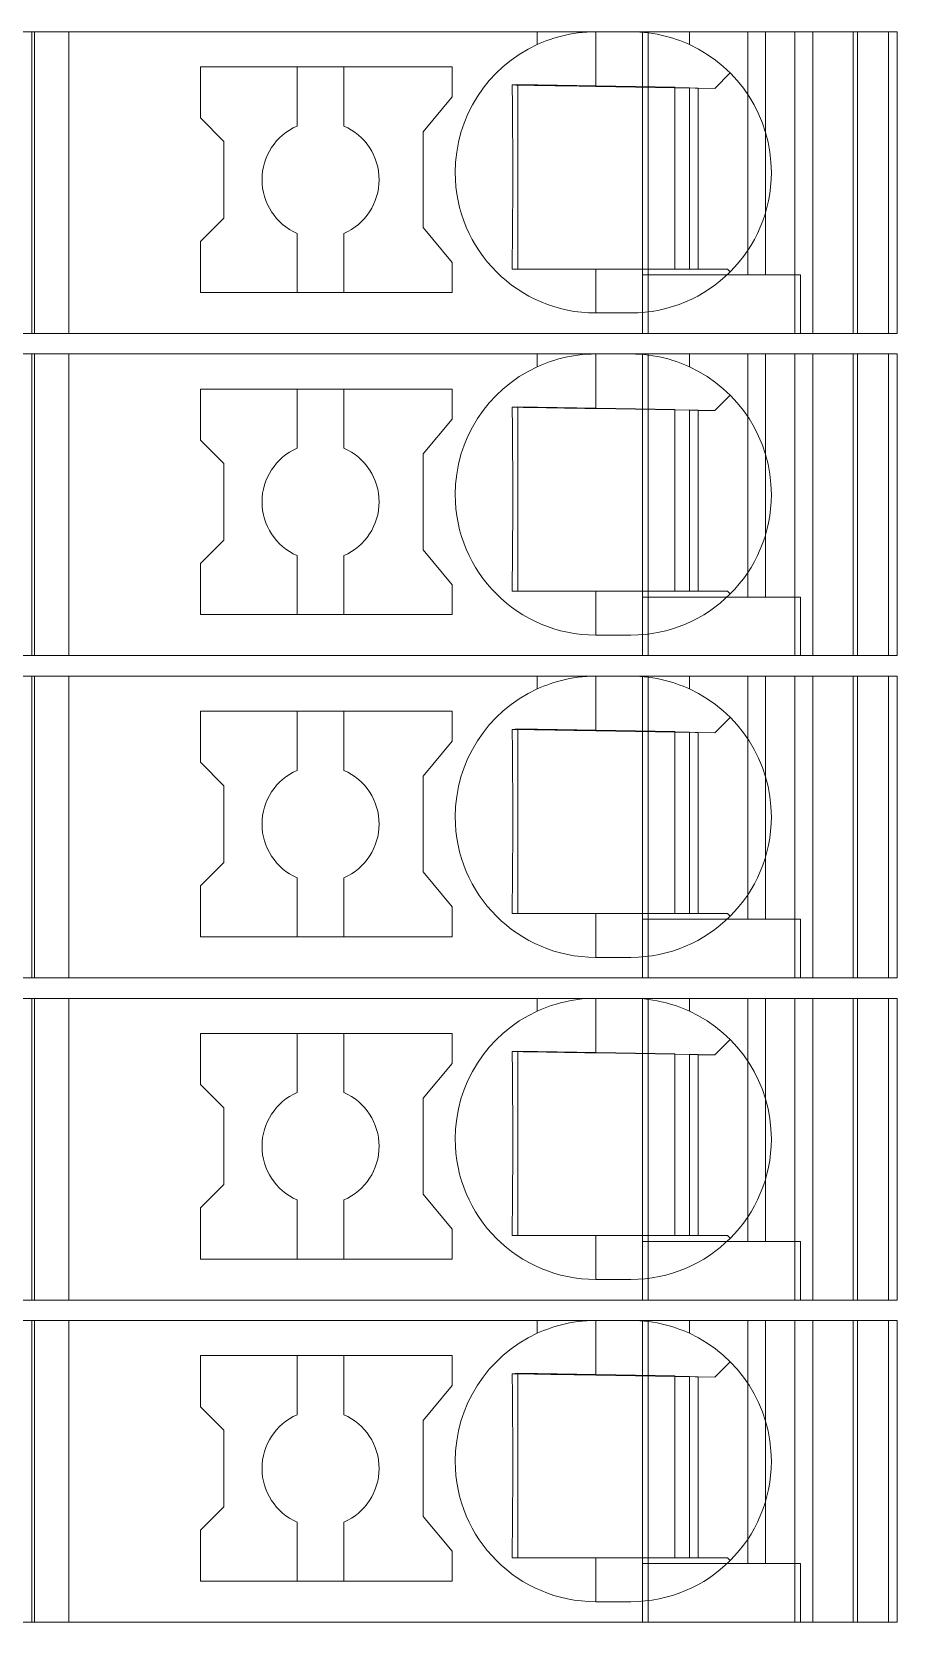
# Model space of a CAD drawing. Header units: millimetres. Extents: x 0 to 2100, y 0 to 1485.
# Drawn here: x 1275.37 to 1290.15, y 552.35 to 579.5 of the extents above; entities that cross this region are included whole.
import ezdxf
from ezdxf.enums import TextEntityAlignment as Align

# ---------------------------------------------------------------- set-up
doc = ezdxf.new("R2010")
doc.units = ezdxf.units.MM
for name, color, linetype, lineweight in [('EPLAN309', 5, 'Continuous', 5), ('EPLAN493', 5, 'Continuous', 5), ('MAIN-1', 7, 'Continuous', 5), ('MAIN-2', 7, 'Continuous', 5)]:
    doc.layers.add(name, color=color, linetype=linetype, lineweight=lineweight)
doc.styles.add('Tahoma', font='')
doc.styles.get('Tahoma').set_extended_font_data('Tahoma')

# ---------------------------------------------------------------- blocks, each defined once
blk = doc.blocks.new('EPLSYM_LibrarySPECIAL_Symbol12_Variant0_Placement8_40')
at = {"layer": 'EPLAN309', "lineweight": 13, "ltscale": 20}
blk.add_lwpolyline([(0, -5.15), (68.15, -5.15), (68.15, 0), (0, 0)], close=True, dxfattribs=at)
at = {"layer": 'EPLAN493', "color": 5, "style": 'Tahoma'}
blk.add_attdef('17_20450', text='', height=2.93475, dxfattribs=at).set_placement((0, -27.293475), align=Align.MIDDLE_RIGHT)
blk = doc.blocks.new('EPLSYM_LibrarySPECIAL_Symbol12_Variant0_Placement8_41')
at = {"layer": 'EPLAN309', "lineweight": 13, "ltscale": 20}
blk.add_lwpolyline([(0, -5.15), (68.15, -5.15), (68.15, 0), (0, 0)], close=True, dxfattribs=at)
at = {"layer": 'EPLAN493', "color": 5, "style": 'Tahoma'}
blk.add_attdef('17_20450', text='', height=2.93475, dxfattribs=at).set_placement((0, -27.293475), align=Align.MIDDLE_RIGHT)
blk = doc.blocks.new('EPLSYM_LibrarySPECIAL_Symbol12_Variant0_Placement8_42')
at = {"layer": 'EPLAN309', "lineweight": 13, "ltscale": 20}
blk.add_lwpolyline([(0, -5.15), (68.15, -5.15), (68.15, 0), (0, 0)], close=True, dxfattribs=at)
at = {"layer": 'EPLAN493', "color": 5, "style": 'Tahoma'}
blk.add_attdef('17_20450', text='', height=2.93475, dxfattribs=at).set_placement((0, -27.293475), align=Align.MIDDLE_RIGHT)
blk = doc.blocks.new('EPLSYM_LibrarySPECIAL_Symbol12_Variant0_Placement8_43')
at = {"layer": 'EPLAN309', "lineweight": 13, "ltscale": 20}
blk.add_lwpolyline([(0, -5.15), (68.15, -5.15), (68.15, 0), (0, 0)], close=True, dxfattribs=at)
at = {"layer": 'EPLAN493', "color": 5, "style": 'Tahoma'}
blk.add_attdef('17_20450', text='', height=2.93475, dxfattribs=at).set_placement((0, -27.293475), align=Align.MIDDLE_RIGHT)
blk = doc.blocks.new('EPLSYM_LibrarySPECIAL_Symbol12_Variant0_Placement8_44')
at = {"layer": 'EPLAN309', "lineweight": 13, "ltscale": 20}
blk.add_lwpolyline([(0, -5.15), (68.15, -5.15), (68.15, 0), (0, 0)], close=True, dxfattribs=at)
at = {"layer": 'EPLAN493', "color": 5, "style": 'Tahoma'}
blk.add_attdef('17_20450', text='', height=2.93475, dxfattribs=at).set_placement((0, -27.293475), align=Align.MIDDLE_RIGHT)

msp = doc.modelspace()

# ---------------------------------------------------------------- linework, layer by layer
at = {"layer": 'MAIN-1'}
for p, q in [((1276, 579.5), (1275.367, 579.5)), ((1275.367, 574.35), (1275.367, 579.5)), ((1276, 579.5), (1284, 579.5)), ((1276, 574.35), (1276, 579.5)), ((1284, 579.5), (1285, 579.5)), ((1284, 579.282), (1284, 579.5)), ((1284.283, 579.39), (1284.222, 579.37)), ((1284.347, 579.409), (1284.283, 579.39)), ((1284.413, 579.427), (1284.347, 579.409)), ((1284.481, 579.443), (1284.413, 579.427)), ((1284.551, 579.458), (1284.481, 579.443)), ((1284.622, 579.47), (1284.551, 579.458)), ((1284.696, 579.481), (1284.622, 579.47)), ((1284.771, 579.489), (1284.696, 579.481)), ((1284.847, 579.495), (1284.771, 579.489)), ((1284.923, 579.499), (1284.847, 579.495)), ((1285, 579.5), (1284.923, 579.499)), ((1285, 578.568), (1285, 579.5)), ((1285, 579.5), (1285.6, 579.5)), ((1285.6, 579.5), (1285.677, 579.499)), ((1286.6, 579.5), (1285.6, 579.5)), ((1285.677, 579.499), (1285.753, 579.495)), ((1285.753, 579.495), (1285.829, 579.489)), ((1285.829, 579.489), (1285.904, 579.481)), ((1285.904, 579.481), (1285.978, 579.47)), ((1285.978, 579.47), (1286.049, 579.458)), ((1286.049, 579.458), (1286.119, 579.443)), ((1286.119, 579.443), (1286.187, 579.427)), ((1286.187, 579.427), (1286.253, 579.409)), ((1286.253, 579.409), (1286.317, 579.39)), ((1286.317, 579.39), (1286.378, 579.37)), ((1286.6, 579.5), (1290, 579.5)), ((1286.6, 579.282), (1286.6, 579.5)), ((1290, 574.35), (1290, 579.5)), ((1284.052, 579.305), (1284, 579.282)), ((1284.106, 579.327), (1284.052, 579.305)), ((1284.163, 579.349), (1284.106, 579.327)), ((1284.222, 579.37), (1284.163, 579.349)), ((1286.378, 579.37), (1286.437, 579.349)), ((1286.437, 579.349), (1286.494, 579.327)), ((1286.494, 579.327), (1286.548, 579.305)), ((1286.548, 579.305), (1286.6, 579.282)), ((1278.25, 578.9), (1278.25, 578.029)), ((1278.25, 578.9), (1282.55, 578.9)), ((1279.9, 578.9), (1279.9, 577.892)), ((1280.7, 577.892), (1280.7, 578.9)), ((1282.55, 578.389), (1282.55, 578.9)), ((1283.574, 578.592), (1283.574, 578.522)), ((1283.635, 578.591), (1283.574, 578.592)), ((1283.696, 578.59), (1283.635, 578.591)), ((1283.671, 578.591), (1283.671, 575.45)), ((1283.759, 578.589), (1283.696, 578.59)), ((1283.822, 578.588), (1283.759, 578.589)), ((1283.887, 578.587), (1283.822, 578.588)), ((1283.953, 578.586), (1283.887, 578.587)), ((1284.021, 578.585), (1283.953, 578.586)), ((1284.09, 578.584), (1284.021, 578.585)), ((1284.16, 578.582), (1284.09, 578.584)), ((1284.233, 578.581), (1284.16, 578.582)), ((1284.307, 578.58), (1284.233, 578.581)), ((1284.385, 578.579), (1284.307, 578.58)), ((1284.464, 578.577), (1284.385, 578.579)), ((1284.547, 578.576), (1284.464, 578.577)), ((1284.632, 578.575), (1284.547, 578.576)), ((1284.72, 578.573), (1284.632, 578.575)), ((1284.812, 578.571), (1284.72, 578.573)), ((1284.905, 578.57), (1284.812, 578.571)), ((1285, 578.568), (1284.905, 578.57)), ((1285, 578.568), (1287.033, 578.533)), ((1287.033, 578.533), (1287.297, 578.797)), ((1282.05, 577.793), (1282.55, 578.389)), ((1283.574, 578.522), (1283.575, 578.45)), ((1283.575, 578.45), (1283.576, 578.377)), ((1283.576, 578.377), (1283.577, 578.303)), ((1283.577, 578.303), (1283.577, 578.227)), ((1286.35, 578.545), (1286.35, 575.45)), ((1286.6, 575.45), (1286.6, 578.54)), ((1286.75, 578.538), (1286.75, 575.45)), ((1278.65, 577.629), (1278.25, 578.029)), ((1283.577, 578.227), (1283.578, 578.149)), ((1283.578, 578.149), (1283.579, 578.07)), ((1283.579, 578.07), (1283.58, 577.988)), ((1282.05, 577.793), (1282.05, 576.157)), ((1283.58, 577.988), (1283.58, 577.904)), ((1283.58, 577.904), (1283.581, 577.817)), ((1283.581, 577.817), (1283.581, 577.726)), ((1278.65, 577.629), (1278.65, 576.321)), ((1283.581, 577.726), (1283.582, 577.632)), ((1283.582, 577.632), (1283.582, 577.534)), ((1283.582, 577.534), (1283.583, 577.431)), ((1283.583, 577.431), (1283.583, 577.324)), ((1283.583, 577.324), (1283.583, 577.213)), ((1283.583, 577.213), (1283.583, 577.1)), ((1283.583, 577.1), (1283.583, 576.979)), ((1283.583, 576.979), (1283.583, 576.861)), ((1283.583, 576.747), (1283.582, 576.638)), ((1283.583, 576.861), (1283.583, 576.747)), ((1283.582, 576.534), (1283.581, 576.434)), ((1283.581, 576.434), (1283.581, 576.339)), ((1283.582, 576.638), (1283.582, 576.534)), ((1278.65, 576.321), (1278.25, 575.921)), ((1282.05, 576.157), (1282.55, 575.561)), ((1283.579, 576.159), (1283.578, 576.073)), ((1283.58, 576.248), (1283.579, 576.159)), ((1283.581, 576.339), (1283.58, 576.248)), ((1278.25, 575.921), (1278.25, 575.05)), ((1279.9, 576.058), (1279.9, 575.05)), ((1280.7, 576.058), (1280.7, 575.05)), ((1283.577, 575.908), (1283.576, 575.829)), ((1283.578, 575.99), (1283.577, 575.908)), ((1283.578, 576.073), (1283.578, 575.99)), ((1283.574, 575.598), (1283.573, 575.524)), ((1283.575, 575.75), (1283.574, 575.674)), ((1283.574, 575.674), (1283.574, 575.598)), ((1283.576, 575.829), (1283.575, 575.75)), ((1282.55, 575.05), (1282.55, 575.561)), ((1283.573, 575.524), (1283.572, 575.45)), ((1283.572, 575.45), (1283.633, 575.45)), ((1283.633, 575.45), (1283.695, 575.45)), ((1283.695, 575.45), (1283.759, 575.45)), ((1283.759, 575.45), (1283.823, 575.45)), ((1283.823, 575.45), (1283.889, 575.45)), ((1283.889, 575.45), (1283.955, 575.45)), ((1283.955, 575.45), (1284.024, 575.45)), ((1284.024, 575.45), (1284.093, 575.45)), ((1284.093, 575.45), (1284.165, 575.45)), ((1284.165, 575.45), (1284.239, 575.45)), ((1284.239, 575.45), (1284.314, 575.45)), ((1284.314, 575.45), (1284.392, 575.45)), ((1284.392, 575.45), (1284.472, 575.45)), ((1284.472, 575.45), (1284.555, 575.45)), ((1284.555, 575.45), (1284.64, 575.45)), ((1284.64, 575.45), (1284.727, 575.45)), ((1284.727, 575.45), (1284.817, 575.45)), ((1284.817, 575.45), (1284.908, 575.45)), ((1284.908, 575.45), (1285, 575.45)), ((1285, 575.45), (1285, 574.7)), ((1285, 575.45), (1287.25, 575.45)), ((1287.297, 575.403), (1287.25, 575.45)), ((1282.55, 575.05), (1278.25, 575.05)), ((1285.6, 574.7), (1285, 574.7)), ((1276, 574.35), (1275.367, 574.35)), ((1276, 574.35), (1290, 574.35)), ((1288.5, 574.35), (1288.5, 574.35)), ((1276, 574), (1275.367, 574)), ((1275.367, 568.85), (1275.367, 574)), ((1276, 574), (1284, 574)), ((1276, 568.85), (1276, 574)), ((1284, 574), (1285, 574)), ((1284, 573.782), (1284, 574)), ((1284.551, 573.958), (1284.481, 573.943)), ((1284.622, 573.97), (1284.551, 573.958)), ((1284.696, 573.981), (1284.622, 573.97)), ((1284.771, 573.989), (1284.696, 573.981)), ((1284.847, 573.995), (1284.771, 573.989)), ((1284.923, 573.999), (1284.847, 573.995)), ((1285, 574), (1284.923, 573.999)), ((1285, 573.068), (1285, 574)), ((1285, 574), (1285.6, 574)), ((1285.6, 574), (1285.677, 573.999)), ((1286.6, 574), (1285.6, 574)), ((1285.677, 573.999), (1285.753, 573.995)), ((1285.753, 573.995), (1285.829, 573.989)), ((1285.829, 573.989), (1285.904, 573.981)), ((1285.904, 573.981), (1285.978, 573.97)), ((1285.978, 573.97), (1286.049, 573.958)), ((1286.049, 573.958), (1286.119, 573.943)), ((1286.6, 574), (1290, 574)), ((1286.6, 573.782), (1286.6, 574)), ((1290, 568.85), (1290, 574)), ((1284.052, 573.805), (1284, 573.782)), ((1284.106, 573.827), (1284.052, 573.805)), ((1284.163, 573.849), (1284.106, 573.827)), ((1284.222, 573.87), (1284.163, 573.849)), ((1284.283, 573.89), (1284.222, 573.87)), ((1284.347, 573.909), (1284.283, 573.89)), ((1284.413, 573.927), (1284.347, 573.909)), ((1284.481, 573.943), (1284.413, 573.927)), ((1286.119, 573.943), (1286.187, 573.927)), ((1286.187, 573.927), (1286.253, 573.909)), ((1286.253, 573.909), (1286.317, 573.89)), ((1286.317, 573.89), (1286.378, 573.87)), ((1286.378, 573.87), (1286.437, 573.849)), ((1286.437, 573.849), (1286.494, 573.827)), ((1286.494, 573.827), (1286.548, 573.805)), ((1286.548, 573.805), (1286.6, 573.782)), ((1278.25, 573.4), (1278.25, 572.529)), ((1278.25, 573.4), (1282.55, 573.4)), ((1279.9, 573.4), (1279.9, 572.392)), ((1280.7, 572.392), (1280.7, 573.4)), ((1282.55, 572.889), (1282.55, 573.4)), ((1287.033, 573.033), (1287.297, 573.297)), ((1282.05, 572.293), (1282.55, 572.889)), ((1283.574, 573.092), (1283.574, 573.022)), ((1283.635, 573.091), (1283.574, 573.092)), ((1283.574, 573.022), (1283.575, 572.95)), ((1283.575, 572.95), (1283.576, 572.877)), ((1283.576, 572.877), (1283.577, 572.803)), ((1283.696, 573.09), (1283.635, 573.091)), ((1283.671, 573.091), (1283.671, 569.95)), ((1283.759, 573.089), (1283.696, 573.09)), ((1283.822, 573.088), (1283.759, 573.089)), ((1283.887, 573.087), (1283.822, 573.088)), ((1283.953, 573.086), (1283.887, 573.087)), ((1284.021, 573.085), (1283.953, 573.086)), ((1284.09, 573.084), (1284.021, 573.085)), ((1284.16, 573.082), (1284.09, 573.084)), ((1284.233, 573.081), (1284.16, 573.082)), ((1284.307, 573.08), (1284.233, 573.081)), ((1284.385, 573.079), (1284.307, 573.08)), ((1284.464, 573.077), (1284.385, 573.079)), ((1284.547, 573.076), (1284.464, 573.077)), ((1284.632, 573.075), (1284.547, 573.076)), ((1284.72, 573.073), (1284.632, 573.075)), ((1284.812, 573.071), (1284.72, 573.073)), ((1284.905, 573.07), (1284.812, 573.071)), ((1285, 573.068), (1284.905, 573.07)), ((1285, 573.068), (1287.033, 573.033)), ((1286.35, 573.045), (1286.35, 569.95)), ((1286.6, 569.95), (1286.6, 573.04)), ((1286.75, 573.038), (1286.75, 569.95)), ((1283.577, 572.803), (1283.577, 572.727)), ((1283.577, 572.727), (1283.578, 572.649)), ((1283.578, 572.649), (1283.579, 572.57)), ((1278.65, 572.129), (1278.25, 572.529)), ((1283.579, 572.57), (1283.58, 572.488)), ((1283.58, 572.488), (1283.58, 572.404)), ((1283.58, 572.404), (1283.581, 572.317)), ((1278.65, 572.129), (1278.65, 570.821)), ((1282.05, 572.293), (1282.05, 570.657)), ((1283.581, 572.317), (1283.581, 572.226)), ((1283.581, 572.226), (1283.582, 572.132)), ((1283.582, 572.132), (1283.582, 572.034)), ((1283.582, 572.034), (1283.583, 571.931)), ((1283.583, 571.931), (1283.583, 571.824)), ((1283.583, 571.824), (1283.583, 571.713)), ((1283.583, 571.713), (1283.583, 571.6)), ((1283.583, 571.6), (1283.583, 571.479)), ((1283.583, 571.247), (1283.582, 571.138)), ((1283.583, 571.479), (1283.583, 571.361)), ((1283.583, 571.361), (1283.583, 571.247)), ((1283.582, 571.034), (1283.581, 570.934)), ((1283.582, 571.138), (1283.582, 571.034)), ((1278.65, 570.821), (1278.25, 570.421)), ((1283.58, 570.748), (1283.579, 570.659)), ((1283.581, 570.839), (1283.58, 570.748)), ((1283.581, 570.934), (1283.581, 570.839)), ((1279.9, 570.558), (1279.9, 569.55)), ((1280.7, 570.558), (1280.7, 569.55)), ((1282.05, 570.657), (1282.55, 570.061)), ((1283.578, 570.49), (1283.577, 570.408)), ((1283.579, 570.659), (1283.578, 570.573)), ((1283.578, 570.573), (1283.578, 570.49)), ((1278.25, 570.421), (1278.25, 569.55)), ((1283.575, 570.25), (1283.574, 570.174)), ((1283.574, 570.174), (1283.574, 570.098)), ((1283.576, 570.329), (1283.575, 570.25)), ((1283.577, 570.408), (1283.576, 570.329)), ((1282.55, 569.55), (1282.55, 570.061)), ((1283.573, 570.024), (1283.572, 569.95)), ((1283.572, 569.95), (1283.633, 569.95)), ((1283.574, 570.098), (1283.573, 570.024)), ((1283.633, 569.95), (1283.695, 569.95)), ((1283.695, 569.95), (1283.759, 569.95)), ((1283.759, 569.95), (1283.823, 569.95)), ((1283.823, 569.95), (1283.889, 569.95)), ((1283.889, 569.95), (1283.955, 569.95)), ((1283.955, 569.95), (1284.024, 569.95)), ((1284.024, 569.95), (1284.093, 569.95)), ((1284.093, 569.95), (1284.165, 569.95)), ((1284.165, 569.95), (1284.239, 569.95)), ((1284.239, 569.95), (1284.314, 569.95)), ((1284.314, 569.95), (1284.392, 569.95)), ((1284.392, 569.95), (1284.472, 569.95)), ((1284.472, 569.95), (1284.555, 569.95)), ((1284.555, 569.95), (1284.64, 569.95)), ((1284.64, 569.95), (1284.727, 569.95)), ((1284.727, 569.95), (1284.817, 569.95)), ((1284.817, 569.95), (1284.908, 569.95)), ((1284.908, 569.95), (1285, 569.95)), ((1285, 569.95), (1285, 569.2)), ((1285, 569.95), (1287.25, 569.95)), ((1287.297, 569.903), (1287.25, 569.95)), ((1282.55, 569.55), (1278.25, 569.55)), ((1285.6, 569.2), (1285, 569.2)), ((1276, 568.85), (1275.367, 568.85)), ((1276, 568.85), (1290, 568.85)), ((1288.5, 568.85), (1288.5, 568.85)), ((1276, 568.5), (1275.367, 568.5)), ((1275.367, 563.35), (1275.367, 568.5)), ((1276, 568.5), (1284, 568.5)), ((1276, 563.35), (1276, 568.5)), ((1284, 568.5), (1285, 568.5)), ((1284, 568.282), (1284, 568.5)), ((1284.052, 568.305), (1284, 568.282)), ((1284.106, 568.327), (1284.052, 568.305)), ((1284.163, 568.349), (1284.106, 568.327)), ((1284.222, 568.37), (1284.163, 568.349)), ((1284.283, 568.39), (1284.222, 568.37)), ((1284.347, 568.409), (1284.283, 568.39)), ((1284.413, 568.427), (1284.347, 568.409)), ((1284.481, 568.443), (1284.413, 568.427)), ((1284.551, 568.458), (1284.481, 568.443)), ((1284.622, 568.47), (1284.551, 568.458)), ((1284.696, 568.481), (1284.622, 568.47)), ((1284.771, 568.489), (1284.696, 568.481)), ((1284.847, 568.495), (1284.771, 568.489)), ((1284.923, 568.499), (1284.847, 568.495)), ((1285, 568.5), (1284.923, 568.499)), ((1285, 567.568), (1285, 568.5)), ((1285, 568.5), (1285.6, 568.5)), ((1285.6, 568.5), (1285.677, 568.499)), ((1286.6, 568.5), (1285.6, 568.5)), ((1285.677, 568.499), (1285.753, 568.495)), ((1285.753, 568.495), (1285.829, 568.489)), ((1285.829, 568.489), (1285.904, 568.481)), ((1285.904, 568.481), (1285.978, 568.47)), ((1285.978, 568.47), (1286.049, 568.458)), ((1286.049, 568.458), (1286.119, 568.443)), ((1286.119, 568.443), (1286.187, 568.427)), ((1286.187, 568.427), (1286.253, 568.409)), ((1286.253, 568.409), (1286.317, 568.39)), ((1286.317, 568.39), (1286.378, 568.37)), ((1286.378, 568.37), (1286.437, 568.349)), ((1286.437, 568.349), (1286.494, 568.327)), ((1286.494, 568.327), (1286.548, 568.305)), ((1286.548, 568.305), (1286.6, 568.282)), ((1286.6, 568.5), (1290, 568.5)), ((1286.6, 568.282), (1286.6, 568.5)), ((1290, 563.35), (1290, 568.5)), ((1278.25, 567.9), (1278.25, 567.029)), ((1278.25, 567.9), (1282.55, 567.9)), ((1279.9, 567.9), (1279.9, 566.892)), ((1280.7, 566.892), (1280.7, 567.9)), ((1282.55, 567.389), (1282.55, 567.9)), ((1287.033, 567.533), (1287.297, 567.797)), ((1283.574, 567.592), (1283.574, 567.522)), ((1283.635, 567.591), (1283.574, 567.592)), ((1283.574, 567.522), (1283.575, 567.45)), ((1283.575, 567.45), (1283.576, 567.377)), ((1283.696, 567.59), (1283.635, 567.591)), ((1283.671, 567.591), (1283.671, 564.45)), ((1283.759, 567.589), (1283.696, 567.59)), ((1283.822, 567.588), (1283.759, 567.589)), ((1283.887, 567.587), (1283.822, 567.588)), ((1283.953, 567.586), (1283.887, 567.587)), ((1284.021, 567.585), (1283.953, 567.586)), ((1284.09, 567.584), (1284.021, 567.585)), ((1284.16, 567.582), (1284.09, 567.584)), ((1284.233, 567.581), (1284.16, 567.582)), ((1284.307, 567.58), (1284.233, 567.581)), ((1284.385, 567.579), (1284.307, 567.58)), ((1284.464, 567.577), (1284.385, 567.579)), ((1284.547, 567.576), (1284.464, 567.577)), ((1284.632, 567.575), (1284.547, 567.576)), ((1284.72, 567.573), (1284.632, 567.575)), ((1284.812, 567.571), (1284.72, 567.573)), ((1284.905, 567.57), (1284.812, 567.571)), ((1285, 567.568), (1284.905, 567.57)), ((1285, 567.568), (1287.033, 567.533)), ((1286.35, 567.545), (1286.35, 564.45)), ((1286.6, 564.45), (1286.6, 567.54)), ((1286.75, 567.538), (1286.75, 564.45)), ((1282.05, 566.793), (1282.55, 567.389)), ((1283.576, 567.377), (1283.577, 567.303)), ((1283.577, 567.303), (1283.577, 567.227)), ((1283.577, 567.227), (1283.578, 567.149)), ((1278.65, 566.629), (1278.25, 567.029)), ((1283.578, 567.149), (1283.579, 567.07)), ((1283.579, 567.07), (1283.58, 566.988)), ((1283.58, 566.988), (1283.58, 566.904)), ((1283.58, 566.904), (1283.581, 566.817)), ((1278.65, 566.629), (1278.65, 565.321)), ((1282.05, 566.793), (1282.05, 565.157)), ((1283.581, 566.817), (1283.581, 566.726)), ((1283.581, 566.726), (1283.582, 566.632)), ((1283.582, 566.632), (1283.582, 566.534)), ((1283.582, 566.534), (1283.583, 566.431)), ((1283.583, 566.431), (1283.583, 566.324)), ((1283.583, 566.324), (1283.583, 566.213)), ((1283.583, 566.213), (1283.583, 566.1)), ((1283.583, 566.1), (1283.583, 565.979)), ((1283.583, 565.979), (1283.583, 565.861)), ((1283.583, 565.861), (1283.583, 565.747)), ((1283.583, 565.747), (1283.582, 565.638)), ((1283.582, 565.638), (1283.582, 565.534)), ((1278.65, 565.321), (1278.25, 564.921)), ((1283.581, 565.339), (1283.58, 565.248)), ((1283.582, 565.534), (1283.581, 565.434)), ((1283.581, 565.434), (1283.581, 565.339)), ((1279.9, 565.058), (1279.9, 564.05)), ((1280.7, 565.058), (1280.7, 564.05)), ((1282.05, 565.157), (1282.55, 564.561)), ((1283.579, 565.159), (1283.578, 565.073)), ((1283.578, 565.073), (1283.578, 564.99)), ((1283.58, 565.248), (1283.579, 565.159)), ((1278.25, 564.921), (1278.25, 564.05)), ((1283.575, 564.75), (1283.574, 564.674)), ((1283.576, 564.829), (1283.575, 564.75)), ((1283.577, 564.908), (1283.576, 564.829)), ((1283.578, 564.99), (1283.577, 564.908)), ((1282.55, 564.05), (1282.55, 564.561)), ((1283.573, 564.524), (1283.572, 564.45)), ((1283.572, 564.45), (1283.633, 564.45)), ((1283.574, 564.598), (1283.573, 564.524)), ((1283.574, 564.674), (1283.574, 564.598)), ((1283.633, 564.45), (1283.695, 564.45)), ((1283.695, 564.45), (1283.759, 564.45)), ((1283.759, 564.45), (1283.823, 564.45)), ((1283.823, 564.45), (1283.889, 564.45)), ((1283.889, 564.45), (1283.955, 564.45)), ((1283.955, 564.45), (1284.024, 564.45)), ((1284.024, 564.45), (1284.093, 564.45)), ((1284.093, 564.45), (1284.165, 564.45)), ((1284.165, 564.45), (1284.239, 564.45)), ((1284.239, 564.45), (1284.314, 564.45)), ((1284.314, 564.45), (1284.392, 564.45)), ((1284.392, 564.45), (1284.472, 564.45)), ((1284.472, 564.45), (1284.555, 564.45)), ((1284.555, 564.45), (1284.64, 564.45)), ((1284.64, 564.45), (1284.727, 564.45)), ((1284.727, 564.45), (1284.817, 564.45)), ((1284.817, 564.45), (1284.908, 564.45)), ((1284.908, 564.45), (1285, 564.45)), ((1285, 564.45), (1285, 563.7)), ((1285, 564.45), (1287.25, 564.45)), ((1287.297, 564.403), (1287.25, 564.45)), ((1282.55, 564.05), (1278.25, 564.05)), ((1285.6, 563.7), (1285, 563.7)), ((1276, 563.35), (1275.367, 563.35)), ((1276, 563.35), (1290, 563.35)), ((1288.5, 563.35), (1288.5, 563.35)), ((1276, 563), (1275.367, 563)), ((1275.367, 557.85), (1275.367, 563)), ((1276, 563), (1284, 563)), ((1276, 557.85), (1276, 563)), ((1284, 563), (1285, 563)), ((1284, 562.782), (1284, 563)), ((1284.106, 562.827), (1284.052, 562.805)), ((1284.163, 562.849), (1284.106, 562.827)), ((1284.222, 562.87), (1284.163, 562.849)), ((1284.283, 562.89), (1284.222, 562.87)), ((1284.347, 562.909), (1284.283, 562.89)), ((1284.413, 562.927), (1284.347, 562.909)), ((1284.481, 562.943), (1284.413, 562.927)), ((1284.551, 562.958), (1284.481, 562.943)), ((1284.622, 562.97), (1284.551, 562.958)), ((1284.696, 562.981), (1284.622, 562.97)), ((1284.771, 562.989), (1284.696, 562.981)), ((1284.847, 562.995), (1284.771, 562.989)), ((1284.923, 562.999), (1284.847, 562.995)), ((1285, 563), (1284.923, 562.999)), ((1285, 562.068), (1285, 563)), ((1285, 563), (1285.6, 563)), ((1285.6, 563), (1285.677, 562.999)), ((1286.6, 563), (1285.6, 563)), ((1285.677, 562.999), (1285.753, 562.995)), ((1285.753, 562.995), (1285.829, 562.989)), ((1285.829, 562.989), (1285.904, 562.981)), ((1285.904, 562.981), (1285.978, 562.97)), ((1285.978, 562.97), (1286.049, 562.958)), ((1286.049, 562.958), (1286.119, 562.943)), ((1286.119, 562.943), (1286.187, 562.927)), ((1286.187, 562.927), (1286.253, 562.909)), ((1286.253, 562.909), (1286.317, 562.89)), ((1286.317, 562.89), (1286.378, 562.87)), ((1286.378, 562.87), (1286.437, 562.849)), ((1286.437, 562.849), (1286.494, 562.827)), ((1286.494, 562.827), (1286.548, 562.805)), ((1286.6, 563), (1290, 563)), ((1286.6, 562.782), (1286.6, 563)), ((1290, 557.85), (1290, 563)), ((1284.052, 562.805), (1284, 562.782)), ((1286.548, 562.805), (1286.6, 562.782)), ((1278.25, 562.4), (1278.25, 561.529)), ((1278.25, 562.4), (1282.55, 562.4)), ((1279.9, 562.4), (1279.9, 561.392)), ((1280.7, 561.392), (1280.7, 562.4)), ((1282.55, 561.889), (1282.55, 562.4)), ((1287.033, 562.033), (1287.297, 562.297)), ((1283.574, 562.092), (1283.574, 562.022)), ((1283.635, 562.091), (1283.574, 562.092)), ((1283.574, 562.022), (1283.575, 561.95)), ((1283.696, 562.09), (1283.635, 562.091)), ((1283.671, 562.091), (1283.671, 558.95)), ((1283.759, 562.089), (1283.696, 562.09)), ((1283.822, 562.088), (1283.759, 562.089)), ((1283.887, 562.087), (1283.822, 562.088)), ((1283.953, 562.086), (1283.887, 562.087)), ((1284.021, 562.085), (1283.953, 562.086)), ((1284.09, 562.084), (1284.021, 562.085)), ((1284.16, 562.082), (1284.09, 562.084)), ((1284.233, 562.081), (1284.16, 562.082)), ((1284.307, 562.08), (1284.233, 562.081)), ((1284.385, 562.079), (1284.307, 562.08)), ((1284.464, 562.077), (1284.385, 562.079)), ((1284.547, 562.076), (1284.464, 562.077)), ((1284.632, 562.075), (1284.547, 562.076)), ((1284.72, 562.073), (1284.632, 562.075)), ((1284.812, 562.071), (1284.72, 562.073)), ((1284.905, 562.07), (1284.812, 562.071)), ((1285, 562.068), (1284.905, 562.07)), ((1285, 562.068), (1287.033, 562.033)), ((1286.35, 562.045), (1286.35, 558.95)), ((1286.6, 558.95), (1286.6, 562.04)), ((1286.75, 562.038), (1286.75, 558.95)), ((1282.05, 561.293), (1282.55, 561.889)), ((1283.575, 561.95), (1283.576, 561.877)), ((1283.576, 561.877), (1283.577, 561.803)), ((1283.577, 561.803), (1283.577, 561.727)), ((1278.65, 561.129), (1278.25, 561.529)), ((1283.577, 561.727), (1283.578, 561.649)), ((1283.578, 561.649), (1283.579, 561.57)), ((1283.579, 561.57), (1283.58, 561.488)), ((1283.58, 561.488), (1283.58, 561.404)), ((1282.05, 561.293), (1282.05, 559.657)), ((1283.58, 561.404), (1283.581, 561.317)), ((1283.581, 561.317), (1283.581, 561.226)), ((1283.581, 561.226), (1283.582, 561.132)), ((1278.65, 561.129), (1278.65, 559.821)), ((1283.582, 561.132), (1283.582, 561.034)), ((1283.582, 561.034), (1283.583, 560.931)), ((1283.583, 560.931), (1283.583, 560.824)), ((1283.583, 560.824), (1283.583, 560.713)), ((1283.583, 560.713), (1283.583, 560.6)), ((1283.583, 560.6), (1283.583, 560.479)), ((1283.583, 560.479), (1283.583, 560.361)), ((1283.583, 560.247), (1283.582, 560.138)), ((1283.582, 560.138), (1283.582, 560.034)), ((1283.583, 560.361), (1283.583, 560.247)), ((1283.581, 559.839), (1283.58, 559.748)), ((1283.582, 560.034), (1283.581, 559.934)), ((1283.581, 559.934), (1283.581, 559.839)), ((1278.65, 559.821), (1278.25, 559.421)), ((1282.05, 559.657), (1282.55, 559.061)), ((1283.579, 559.659), (1283.578, 559.573)), ((1283.578, 559.573), (1283.578, 559.49)), ((1283.58, 559.748), (1283.579, 559.659)), ((1278.25, 559.421), (1278.25, 558.55)), ((1279.9, 559.558), (1279.9, 558.55)), ((1280.7, 559.558), (1280.7, 558.55)), ((1283.576, 559.329), (1283.575, 559.25)), ((1283.577, 559.408), (1283.576, 559.329)), ((1283.578, 559.49), (1283.577, 559.408)), ((1282.55, 558.55), (1282.55, 559.061)), ((1283.573, 559.024), (1283.572, 558.95)), ((1283.574, 559.098), (1283.573, 559.024)), ((1283.575, 559.25), (1283.574, 559.174)), ((1283.574, 559.174), (1283.574, 559.098)), ((1283.572, 558.95), (1283.633, 558.95)), ((1283.633, 558.95), (1283.695, 558.95)), ((1283.695, 558.95), (1283.759, 558.95)), ((1283.759, 558.95), (1283.823, 558.95)), ((1283.823, 558.95), (1283.889, 558.95)), ((1283.889, 558.95), (1283.955, 558.95)), ((1283.955, 558.95), (1284.024, 558.95)), ((1284.024, 558.95), (1284.093, 558.95)), ((1284.093, 558.95), (1284.165, 558.95)), ((1284.165, 558.95), (1284.239, 558.95)), ((1284.239, 558.95), (1284.314, 558.95)), ((1284.314, 558.95), (1284.392, 558.95)), ((1284.392, 558.95), (1284.472, 558.95)), ((1284.472, 558.95), (1284.555, 558.95)), ((1284.555, 558.95), (1284.64, 558.95)), ((1284.64, 558.95), (1284.727, 558.95)), ((1284.727, 558.95), (1284.817, 558.95)), ((1284.817, 558.95), (1284.908, 558.95)), ((1284.908, 558.95), (1285, 558.95)), ((1285, 558.95), (1285, 558.2)), ((1285, 558.95), (1287.25, 558.95)), ((1287.297, 558.903), (1287.25, 558.95)), ((1282.55, 558.55), (1278.25, 558.55)), ((1285.6, 558.2), (1285, 558.2)), ((1276, 557.85), (1275.367, 557.85)), ((1276, 557.85), (1290, 557.85)), ((1288.5, 557.85), (1288.5, 557.85)), ((1276, 557.5), (1275.367, 557.5)), ((1275.367, 552.35), (1275.367, 557.5)), ((1276, 557.5), (1284, 557.5)), ((1276, 552.35), (1276, 557.5)), ((1284, 557.5), (1285, 557.5)), ((1284, 557.282), (1284, 557.5)), ((1284.283, 557.39), (1284.222, 557.37)), ((1284.347, 557.409), (1284.283, 557.39)), ((1284.413, 557.427), (1284.347, 557.409)), ((1284.481, 557.443), (1284.413, 557.427)), ((1284.551, 557.458), (1284.481, 557.443)), ((1284.622, 557.47), (1284.551, 557.458)), ((1284.696, 557.481), (1284.622, 557.47)), ((1284.771, 557.489), (1284.696, 557.481)), ((1284.847, 557.495), (1284.771, 557.489)), ((1284.923, 557.499), (1284.847, 557.495)), ((1285, 557.5), (1284.923, 557.499)), ((1285, 556.568), (1285, 557.5)), ((1285, 557.5), (1285.6, 557.5)), ((1285.6, 557.5), (1285.677, 557.499)), ((1286.6, 557.5), (1285.6, 557.5)), ((1285.677, 557.499), (1285.753, 557.495)), ((1285.753, 557.495), (1285.829, 557.489)), ((1285.829, 557.489), (1285.904, 557.481)), ((1285.904, 557.481), (1285.978, 557.47)), ((1285.978, 557.47), (1286.049, 557.458)), ((1286.049, 557.458), (1286.119, 557.443)), ((1286.119, 557.443), (1286.187, 557.427)), ((1286.187, 557.427), (1286.253, 557.409)), ((1286.253, 557.409), (1286.317, 557.39)), ((1286.317, 557.39), (1286.378, 557.37)), ((1286.6, 557.5), (1290, 557.5)), ((1286.6, 557.282), (1286.6, 557.5)), ((1290, 552.35), (1290, 557.5)), ((1284.052, 557.305), (1284, 557.282)), ((1284.106, 557.327), (1284.052, 557.305)), ((1284.163, 557.349), (1284.106, 557.327)), ((1284.222, 557.37), (1284.163, 557.349)), ((1286.378, 557.37), (1286.437, 557.349)), ((1286.437, 557.349), (1286.494, 557.327)), ((1286.494, 557.327), (1286.548, 557.305)), ((1286.548, 557.305), (1286.6, 557.282)), ((1278.25, 556.9), (1278.25, 556.029)), ((1278.25, 556.9), (1282.55, 556.9)), ((1279.9, 556.9), (1279.9, 555.892)), ((1280.7, 555.892), (1280.7, 556.9)), ((1282.55, 556.389), (1282.55, 556.9)), ((1283.574, 556.592), (1283.574, 556.522)), ((1283.635, 556.591), (1283.574, 556.592)), ((1283.696, 556.59), (1283.635, 556.591)), ((1283.671, 556.591), (1283.671, 553.45)), ((1283.759, 556.589), (1283.696, 556.59)), ((1283.822, 556.588), (1283.759, 556.589)), ((1283.887, 556.587), (1283.822, 556.588)), ((1283.953, 556.586), (1283.887, 556.587)), ((1284.021, 556.585), (1283.953, 556.586)), ((1284.09, 556.584), (1284.021, 556.585)), ((1284.16, 556.582), (1284.09, 556.584)), ((1284.233, 556.581), (1284.16, 556.582)), ((1284.307, 556.58), (1284.233, 556.581)), ((1284.385, 556.579), (1284.307, 556.58)), ((1284.464, 556.577), (1284.385, 556.579)), ((1284.547, 556.576), (1284.464, 556.577)), ((1284.632, 556.575), (1284.547, 556.576)), ((1287.033, 556.533), (1287.297, 556.797)), ((1282.05, 555.793), (1282.55, 556.389)), ((1283.574, 556.522), (1283.575, 556.45)), ((1283.575, 556.45), (1283.576, 556.377)), ((1283.576, 556.377), (1283.577, 556.303)), ((1284.72, 556.573), (1284.632, 556.575)), ((1284.812, 556.571), (1284.72, 556.573)), ((1284.905, 556.57), (1284.812, 556.571)), ((1285, 556.568), (1284.905, 556.57)), ((1285, 556.568), (1287.033, 556.533)), ((1286.35, 556.545), (1286.35, 553.45)), ((1286.6, 553.45), (1286.6, 556.54)), ((1286.75, 556.538), (1286.75, 553.45)), ((1283.577, 556.303), (1283.577, 556.227)), ((1283.577, 556.227), (1283.578, 556.149)), ((1283.578, 556.149), (1283.579, 556.07)), ((1283.579, 556.07), (1283.58, 555.988)), ((1278.65, 555.629), (1278.25, 556.029)), ((1282.05, 555.793), (1282.05, 554.157)), ((1283.58, 555.988), (1283.58, 555.904)), ((1283.58, 555.904), (1283.581, 555.817)), ((1283.581, 555.817), (1283.581, 555.726)), ((1278.65, 555.629), (1278.65, 554.321)), ((1283.581, 555.726), (1283.582, 555.632)), ((1283.582, 555.632), (1283.582, 555.534)), ((1283.582, 555.534), (1283.583, 555.431)), ((1283.583, 555.431), (1283.583, 555.324)), ((1283.583, 555.324), (1283.583, 555.213)), ((1283.583, 555.213), (1283.583, 555.1)), ((1283.583, 555.1), (1283.583, 554.979)), ((1283.583, 554.979), (1283.583, 554.861)), ((1283.583, 554.747), (1283.582, 554.638)), ((1283.583, 554.861), (1283.583, 554.747)), ((1283.582, 554.534), (1283.581, 554.434)), ((1283.581, 554.434), (1283.581, 554.339)), ((1283.582, 554.638), (1283.582, 554.534)), ((1278.65, 554.321), (1278.25, 553.921)), ((1282.05, 554.157), (1282.55, 553.561)), ((1283.579, 554.159), (1283.578, 554.073)), ((1283.58, 554.248), (1283.579, 554.159)), ((1283.581, 554.339), (1283.58, 554.248)), ((1278.25, 553.921), (1278.25, 553.05)), ((1279.9, 554.058), (1279.9, 553.05)), ((1280.7, 554.058), (1280.7, 553.05)), ((1283.577, 553.908), (1283.576, 553.829)), ((1283.578, 553.99), (1283.577, 553.908)), ((1283.578, 554.073), (1283.578, 553.99)), ((1283.574, 553.598), (1283.573, 553.524)), ((1283.575, 553.75), (1283.574, 553.674)), ((1283.574, 553.674), (1283.574, 553.598)), ((1283.576, 553.829), (1283.575, 553.75)), ((1282.55, 553.05), (1282.55, 553.561)), ((1283.573, 553.524), (1283.572, 553.45)), ((1283.572, 553.45), (1283.633, 553.45)), ((1283.633, 553.45), (1283.695, 553.45)), ((1283.695, 553.45), (1283.759, 553.45)), ((1283.759, 553.45), (1283.823, 553.45)), ((1283.823, 553.45), (1283.889, 553.45)), ((1283.889, 553.45), (1283.955, 553.45)), ((1283.955, 553.45), (1284.024, 553.45)), ((1284.024, 553.45), (1284.093, 553.45)), ((1284.093, 553.45), (1284.165, 553.45)), ((1284.165, 553.45), (1284.239, 553.45)), ((1284.239, 553.45), (1284.314, 553.45)), ((1284.314, 553.45), (1284.392, 553.45)), ((1284.392, 553.45), (1284.472, 553.45)), ((1284.472, 553.45), (1284.555, 553.45)), ((1284.555, 553.45), (1284.64, 553.45)), ((1284.64, 553.45), (1284.727, 553.45)), ((1284.727, 553.45), (1284.817, 553.45)), ((1284.817, 553.45), (1284.908, 553.45)), ((1284.908, 553.45), (1285, 553.45)), ((1285, 553.45), (1285, 552.7)), ((1285, 553.45), (1287.25, 553.45)), ((1287.297, 553.403), (1287.25, 553.45)), ((1282.55, 553.05), (1278.25, 553.05)), ((1285.6, 552.7), (1285, 552.7)), ((1276, 552.35), (1275.367, 552.35)), ((1276, 552.35), (1290, 552.35)), ((1288.5, 552.35), (1288.5, 552.35))]:
    msp.add_line(p, q, dxfattribs=at)
for centre, radius, start, end in [((1285, 577.1), 2.4, 114.6244, 180), ((1285.6, 577.1), 2.4, 0, 65.3756), ((1280.3, 576.975), 1, 113.5782, 180), ((1280.3, 576.975), 1, 0, 66.4218), ((1280.3, 576.975), 1, 180, 246.4218), ((1280.3, 576.975), 1, 293.5782, 0), ((1285, 577.1), 2.4, 180, 270), ((1285.6, 577.1), 2.4, 270, 0), ((1285, 571.6), 2.4, 114.6244, 180), ((1285.6, 571.6), 2.4, 0, 65.3756), ((1280.3, 571.475), 1, 113.5782, 180), ((1280.3, 571.475), 1, 0, 66.4218), ((1285, 571.6), 2.4, 180, 270), ((1285.6, 571.6), 2.4, 270, 0), ((1280.3, 571.475), 1, 180, 246.4218), ((1280.3, 571.475), 1, 293.5782, 0), ((1285, 566.1), 2.4, 114.6244, 180), ((1285.6, 566.1), 2.4, 0, 65.3756), ((1280.3, 565.975), 1, 113.5782, 180), ((1280.3, 565.975), 1, 0, 66.4218), ((1285, 566.1), 2.4, 180, 270), ((1285.6, 566.1), 2.4, 270, 0), ((1280.3, 565.975), 1, 180, 246.4218), ((1280.3, 565.975), 1, 293.5782, 0), ((1285, 560.6), 2.4, 114.6244, 180), ((1285.6, 560.6), 2.4, 0, 65.3756), ((1280.3, 560.475), 1, 113.5782, 180), ((1280.3, 560.475), 1, 0, 66.4218), ((1280.3, 560.475), 1, 180, 246.4218), ((1280.3, 560.475), 1, 293.5782, 0), ((1285, 560.6), 2.4, 180, 270), ((1285.6, 560.6), 2.4, 270, 0), ((1285, 555.1), 2.4, 114.6244, 180), ((1285.6, 555.1), 2.4, 0, 65.3756), ((1280.3, 554.975), 1, 113.5782, 180), ((1280.3, 554.975), 1, 0, 66.4218), ((1280.3, 554.975), 1, 180, 246.4218), ((1280.3, 554.975), 1, 293.5782, 0), ((1285, 555.1), 2.4, 180, 270), ((1285.6, 555.1), 2.4, 270, 0)]:
    msp.add_arc(centre, radius, start, end, dxfattribs=at)
at = {"layer": 'MAIN-2'}
for p, q in [((1275.414, 579.5), (1275.414, 574.35)), ((1285.8, 579.5), (1285.8, 574.35)), ((1285.898, 579.5), (1285.898, 574.35)), ((1287.6, 579.5), (1287.6, 575.35)), ((1287.9, 575.35), (1287.9, 579.5)), ((1288.4, 579.5), (1288.4, 574.35)), ((1288.709, 574.35), (1288.709, 579.5)), ((1289.4, 574.35), (1289.4, 579.5)), ((1289.47, 579.5), (1289.47, 574.35)), ((1283.671, 578.6), (1283.574, 578.592)), ((1283.671, 578.6), (1283.671, 578.591)), ((1286.35, 578.553), (1283.671, 578.6)), ((1286.35, 578.548), (1286.35, 578.553)), ((1286.6, 578.543), (1286.35, 578.548)), ((1286.35, 578.548), (1286.35, 578.545)), ((1286.6, 578.543), (1286.6, 578.542)), ((1286.75, 578.539), (1286.6, 578.542)), ((1286.6, 578.54), (1286.6, 578.542)), ((1286.75, 578.538), (1286.75, 578.539)), ((1286.75, 578.538), (1287.033, 578.533)), ((1286.75, 578.538), (1286.75, 578.538)), ((1285.8, 575.35), (1288.5, 575.35)), ((1286.35, 575.45), (1286.35, 575.45)), ((1286.6, 575.45), (1286.6, 575.45)), ((1287.297, 575.403), (1287.297, 575.403)), ((1288.5, 574.35), (1288.5, 575.35)), ((1275.414, 574), (1275.414, 568.85)), ((1285.8, 574), (1285.8, 568.85)), ((1285.898, 574), (1285.898, 568.85)), ((1287.6, 574), (1287.6, 569.85)), ((1287.9, 569.85), (1287.9, 574)), ((1288.4, 574), (1288.4, 568.85)), ((1288.709, 568.85), (1288.709, 574)), ((1289.4, 568.85), (1289.4, 574)), ((1289.47, 574), (1289.47, 568.85)), ((1283.671, 573.1), (1283.574, 573.092)), ((1283.671, 573.1), (1283.671, 573.091)), ((1286.35, 573.053), (1283.671, 573.1)), ((1286.35, 573.048), (1286.35, 573.053)), ((1286.6, 573.043), (1286.35, 573.048)), ((1286.35, 573.048), (1286.35, 573.045)), ((1286.6, 573.043), (1286.6, 573.042)), ((1286.75, 573.039), (1286.6, 573.042)), ((1286.6, 573.04), (1286.6, 573.042)), ((1286.75, 573.038), (1286.75, 573.039)), ((1286.75, 573.038), (1287.033, 573.033)), ((1286.75, 573.038), (1286.75, 573.038)), ((1286.35, 569.95), (1286.35, 569.95)), ((1286.6, 569.95), (1286.6, 569.95)), ((1287.297, 569.903), (1287.297, 569.903)), ((1285.8, 569.85), (1288.5, 569.85)), ((1288.5, 568.85), (1288.5, 569.85)), ((1275.414, 568.5), (1275.414, 563.35)), ((1285.8, 568.5), (1285.8, 563.35)), ((1285.898, 568.5), (1285.898, 563.35)), ((1287.6, 568.5), (1287.6, 564.35)), ((1287.9, 564.35), (1287.9, 568.5)), ((1288.4, 568.5), (1288.4, 563.35)), ((1288.709, 563.35), (1288.709, 568.5)), ((1289.4, 563.35), (1289.4, 568.5)), ((1289.47, 568.5), (1289.47, 563.35)), ((1283.671, 567.6), (1283.574, 567.592)), ((1283.671, 567.6), (1283.671, 567.591)), ((1286.35, 567.553), (1283.671, 567.6)), ((1286.35, 567.548), (1286.35, 567.553)), ((1286.6, 567.543), (1286.35, 567.548)), ((1286.35, 567.548), (1286.35, 567.545)), ((1286.6, 567.543), (1286.6, 567.542)), ((1286.75, 567.539), (1286.6, 567.542)), ((1286.6, 567.54), (1286.6, 567.542)), ((1286.75, 567.538), (1286.75, 567.539)), ((1286.75, 567.538), (1287.033, 567.533)), ((1286.75, 567.538), (1286.75, 567.538)), ((1286.35, 564.45), (1286.35, 564.45)), ((1286.6, 564.45), (1286.6, 564.45)), ((1285.8, 564.35), (1288.5, 564.35)), ((1287.297, 564.403), (1287.297, 564.403)), ((1288.5, 563.35), (1288.5, 564.35)), ((1275.414, 563), (1275.414, 557.85)), ((1285.8, 563), (1285.8, 557.85)), ((1285.898, 563), (1285.898, 557.85)), ((1287.6, 563), (1287.6, 558.85)), ((1287.9, 558.85), (1287.9, 563)), ((1288.4, 563), (1288.4, 557.85)), ((1288.709, 557.85), (1288.709, 563)), ((1289.4, 557.85), (1289.4, 563)), ((1289.47, 563), (1289.47, 557.85)), ((1283.671, 562.1), (1283.574, 562.092)), ((1283.671, 562.1), (1283.671, 562.091)), ((1286.35, 562.053), (1283.671, 562.1)), ((1286.35, 562.048), (1286.35, 562.053)), ((1286.6, 562.043), (1286.35, 562.048)), ((1286.35, 562.048), (1286.35, 562.045)), ((1286.6, 562.043), (1286.6, 562.042)), ((1286.75, 562.039), (1286.6, 562.042)), ((1286.6, 562.04), (1286.6, 562.042)), ((1286.75, 562.038), (1286.75, 562.039)), ((1286.75, 562.038), (1287.033, 562.033)), ((1286.75, 562.038), (1286.75, 562.038)), ((1285.8, 558.85), (1288.5, 558.85)), ((1286.35, 558.95), (1286.35, 558.95)), ((1286.6, 558.95), (1286.6, 558.95)), ((1287.297, 558.903), (1287.297, 558.903)), ((1288.5, 557.85), (1288.5, 558.85)), ((1275.414, 557.5), (1275.414, 552.35)), ((1285.8, 557.5), (1285.8, 552.35)), ((1285.898, 557.5), (1285.898, 552.35)), ((1287.6, 557.5), (1287.6, 553.35)), ((1287.9, 553.35), (1287.9, 557.5)), ((1288.4, 557.5), (1288.4, 552.35)), ((1288.709, 552.35), (1288.709, 557.5)), ((1289.4, 552.35), (1289.4, 557.5)), ((1289.47, 557.5), (1289.47, 552.35)), ((1283.671, 556.6), (1283.574, 556.592)), ((1283.671, 556.6), (1283.671, 556.591)), ((1286.35, 556.553), (1283.671, 556.6)), ((1286.35, 556.548), (1286.35, 556.553)), ((1286.6, 556.543), (1286.35, 556.548)), ((1286.35, 556.548), (1286.35, 556.545)), ((1286.6, 556.543), (1286.6, 556.542)), ((1286.75, 556.539), (1286.6, 556.542)), ((1286.6, 556.54), (1286.6, 556.542)), ((1286.75, 556.538), (1286.75, 556.539)), ((1286.75, 556.538), (1287.033, 556.533)), ((1286.75, 556.538), (1286.75, 556.538)), ((1285.8, 553.35), (1288.5, 553.35)), ((1286.35, 553.45), (1286.35, 553.45)), ((1286.6, 553.45), (1286.6, 553.45)), ((1287.297, 553.403), (1287.297, 553.403)), ((1288.5, 552.35), (1288.5, 553.35))]:
    msp.add_line(p, q, dxfattribs=at)

# ---------------------------------------------------------------- block references
for name, p in [('EPLSYM_LibrarySPECIAL_Symbol12_Variant0_Placement8_40', (1222, 579.5)), ('EPLSYM_LibrarySPECIAL_Symbol12_Variant0_Placement8_41', (1222, 574)), ('EPLSYM_LibrarySPECIAL_Symbol12_Variant0_Placement8_42', (1222, 568.5)), ('EPLSYM_LibrarySPECIAL_Symbol12_Variant0_Placement8_43', (1222, 563)), ('EPLSYM_LibrarySPECIAL_Symbol12_Variant0_Placement8_44', (1222, 557.5))]:
    msp.add_blockref(name, p)

doc.saveas('drawing.dxf')
